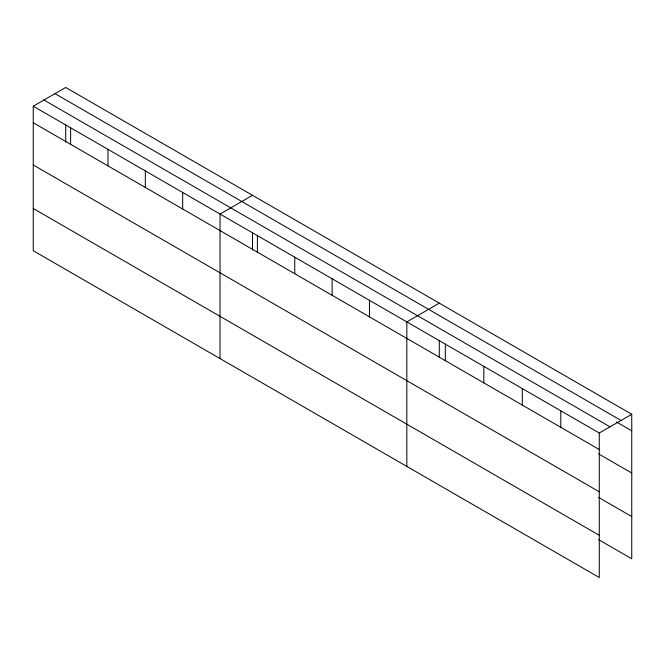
<?xml version="1.0" encoding="UTF-8"?>
<svg xmlns="http://www.w3.org/2000/svg" width="665" height="665" viewBox="0 0 665 665"><rect width="100%" height="100%" fill="white"/><g stroke="black" fill="none" stroke-linecap="round" stroke-linejoin="round"><path stroke-width="1" d="M252.509 249.957L252.509 232.442M439.299 357.795L439.299 340.289M599.281 491.776L599.281 433.015L33.25 106.217L33.25 250.73L599.281 577.528L599.281 491.776L33.25 164.978M598.633 539.664L631.75 558.783L631.75 414.27L65.719 87.472L33.25 106.217M252.509 195.319L220.04 214.064L220.04 358.576M439.299 303.157L406.83 321.902L406.83 466.414M599.281 433.015L631.75 414.27M55.004 93.657L621.035 420.455M616.53 422.009L631.75 430.795M43.965 100.033L609.996 426.83M33.25 122.742L599.281 449.54M598.633 453.904L631.75 473.031M598.633 497.428L631.75 516.547M33.25 208.494L599.281 535.292M560.794 410.795L560.794 427.312M522.308 388.568L522.308 405.093M483.812 366.349L483.812 382.874M445.326 344.129L445.326 360.646M369.474 300.331L369.474 316.856M332.118 278.768L332.118 295.285M294.761 257.197L294.761 273.722M257.397 235.626L257.397 252.151M182.684 192.493L182.684 209.018M145.327 170.922L145.327 187.447M107.963 149.351L107.963 165.876M70.606 127.788L70.606 144.305M65.719 124.596L65.719 142.111"/></g></svg>
